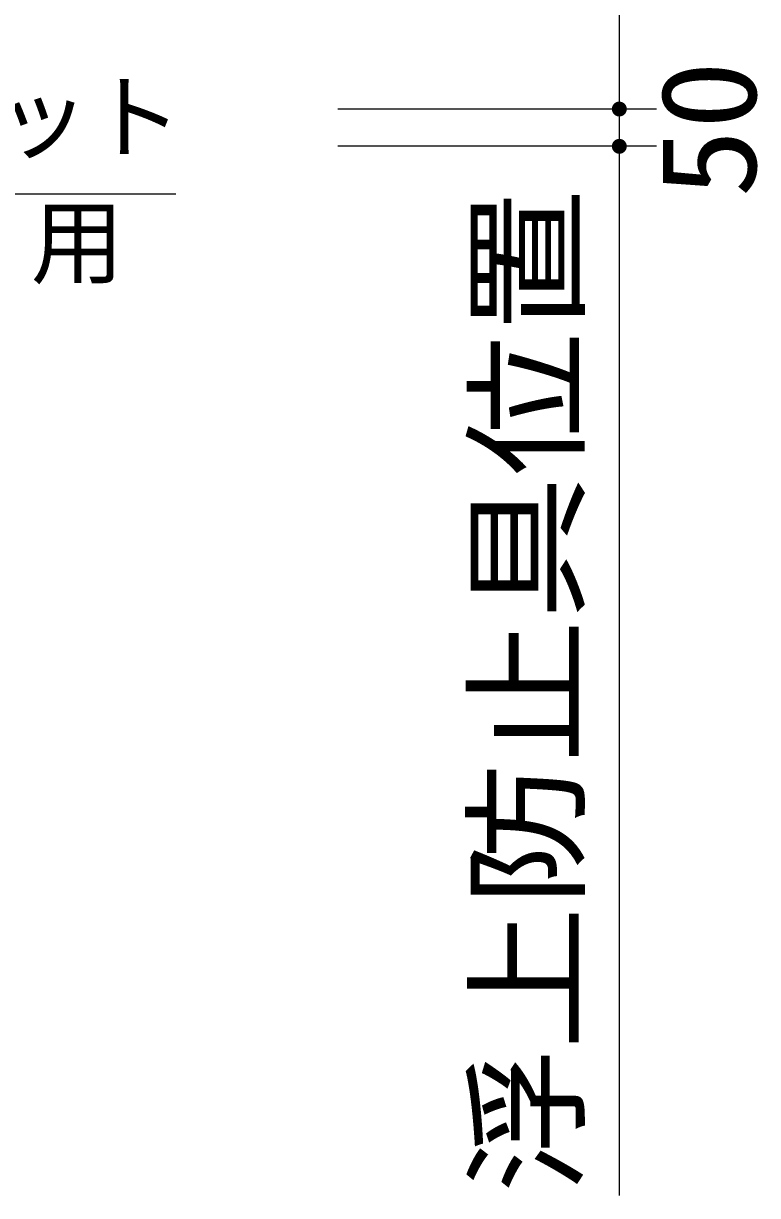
# Model space of a CAD drawing. Units: millimetres, scale not verified. Extents: x -14850 to 14850, y -10500 to 10500.
# Drawn here: x -5281 to -4295, y -1178 to 395 of the extents above; entities that cross this region are included whole.
import ezdxf
from ezdxf.enums import TextEntityAlignment as Align

# ---------------------------------------------------------------- set-up
doc = ezdxf.new("R2010")
doc.units = ezdxf.units.MM
doc.header["$LTSCALE"] = 50
doc.layers.add('0-0_空気管', color=3, linetype='Continuous', lineweight=25)
doc.layers.add('0-5_製作', color=5, linetype='Continuous', lineweight=25)
doc.styles.add('ＭＳ ゴシック', font='')
doc.styles.get('ＭＳ ゴシック').set_extended_font_data('MS Gothic')

msp = doc.modelspace()

# ---------------------------------------------------------------- linework, layer by layer
at = {"layer": '0-0_空気管'}
msp.add_line((-5829.57, 165.94), (-5076.54, 165.94), dxfattribs=at)
at = {"layer": '0-5_製作', "color": 2}
for p, q in [((-4480.92, 2379.94), (-4480.92, 279.94)), ((-4430.92, 279.94), (-4858.77, 279.94)), ((-4480.92, 279.94), (-4480.92, 229.94)), ((-4430.92, 229.94), (-4858.77, 229.94)), ((-4480.92, 229.94), (-4480.92, -1178.28))]:
    msp.add_line(p, q, dxfattribs=at)
at = {"layer": '0-5_製作'}
for points in [[(-4489.97, 284.2), (-4480.92, 279.94), (-4490.43, 283.03)], [(-4489.36, 285.3), (-4480.92, 279.94), (-4489.97, 284.2)], [(-4488.63, 286.31), (-4480.92, 279.94), (-4489.36, 285.3)], [(-4487.77, 287.23), (-4480.92, 279.94), (-4488.63, 286.31)], [(-4486.8, 288.03), (-4480.92, 279.94), (-4487.77, 287.23)], [(-4485.74, 288.7), (-4480.92, 279.94), (-4486.8, 288.03)], [(-4484.6, 289.24), (-4480.92, 279.94), (-4485.74, 288.7)], [(-4483.41, 289.63), (-4480.92, 279.94), (-4484.6, 289.24)], [(-4482.17, 289.86), (-4480.92, 279.94), (-4483.41, 289.63)], [(-4480.92, 289.94), (-4480.92, 279.94), (-4482.17, 289.86)], [(-4480.29, 289.92), (-4480.92, 279.94), (-4480.92, 289.94)], [(-4479.05, 289.76), (-4480.92, 279.94), (-4480.29, 289.92)], [(-4479.05, 289.76), (-4470.92, 279.94), (-4480.92, 279.94)], [(-4477.83, 289.45), (-4470.92, 279.94), (-4479.05, 289.76)], [(-4476.66, 288.99), (-4470.92, 279.94), (-4477.83, 289.45)], [(-4475.56, 288.38), (-4470.92, 279.94), (-4476.66, 288.99)], [(-4474.55, 287.65), (-4470.92, 279.94), (-4475.56, 288.38)], [(-4473.63, 286.79), (-4470.92, 279.94), (-4474.55, 287.65)], [(-4472.83, 285.82), (-4470.92, 279.94), (-4473.63, 286.79)], [(-4472.16, 284.76), (-4470.92, 279.94), (-4472.83, 285.82)], [(-4471.62, 283.62), (-4470.92, 279.94), (-4472.16, 284.76)], [(-4471.24, 282.43), (-4470.92, 279.94), (-4471.62, 283.62)], [(-4490.74, 281.81), (-4490.92, 279.94), (-4490.9, 280.57)], [(-4490.74, 281.81), (-4480.92, 279.94), (-4490.92, 279.94)], [(-4480.92, 279.94), (-4490.84, 278.69), (-4490.92, 279.94)], [(-4480.92, 279.94), (-4490.61, 277.45), (-4490.84, 278.69)], [(-4490.43, 283.03), (-4480.92, 279.94), (-4490.74, 281.81)], [(-4480.92, 279.94), (-4490.22, 276.26), (-4490.61, 277.45)], [(-4480.92, 279.94), (-4489.68, 275.12), (-4490.22, 276.26)], [(-4480.92, 279.94), (-4489.01, 274.06), (-4489.68, 275.12)], [(-4480.92, 279.94), (-4488.21, 273.09), (-4489.01, 274.06)], [(-4480.92, 279.94), (-4487.3, 272.23), (-4488.21, 273.09)], [(-4480.92, 279.94), (-4486.28, 271.5), (-4487.3, 272.23)], [(-4480.92, 279.94), (-4485.18, 270.89), (-4486.28, 271.5)], [(-4480.92, 279.94), (-4484.01, 270.43), (-4485.18, 270.89)], [(-4480.92, 279.94), (-4482.8, 270.12), (-4484.01, 270.43)], [(-4480.92, 279.94), (-4481.55, 269.96), (-4482.8, 270.12)], [(-4480.92, 279.94), (-4480.92, 269.94), (-4481.55, 269.96)], [(-4470.92, 279.94), (-4480.92, 269.94), (-4480.92, 279.94)], [(-4470.92, 279.94), (-4479.67, 270.02), (-4480.92, 269.94)], [(-4470.92, 279.94), (-4478.43, 270.25), (-4479.67, 270.02)], [(-4470.92, 279.94), (-4477.24, 270.64), (-4478.43, 270.25)], [(-4470.92, 279.94), (-4476.1, 271.18), (-4477.24, 270.64)], [(-4470.92, 279.94), (-4475.04, 271.85), (-4476.1, 271.18)], [(-4470.92, 279.94), (-4474.08, 272.65), (-4475.04, 271.85)], [(-4470.92, 279.94), (-4473.22, 273.57), (-4474.08, 272.65)], [(-4470.92, 279.94), (-4472.48, 274.58), (-4473.22, 273.57)], [(-4470.92, 279.94), (-4471.87, 275.68), (-4472.48, 274.58)], [(-4470.92, 279.94), (-4471.41, 276.85), (-4471.87, 275.68)], [(-4470.92, 279.94), (-4471.1, 278.07), (-4471.41, 276.85)], [(-4471, 281.19), (-4470.92, 279.94), (-4471.24, 282.43)], [(-4470.92, 279.94), (-4470.94, 279.31), (-4471.1, 278.07)], [(-4488.63, 236.31), (-4480.92, 229.94), (-4489.36, 235.3)], [(-4487.77, 237.23), (-4480.92, 229.94), (-4488.63, 236.31)], [(-4486.8, 238.03), (-4480.92, 229.94), (-4487.77, 237.23)], [(-4485.74, 238.7), (-4480.92, 229.94), (-4486.8, 238.03)], [(-4484.6, 239.24), (-4480.92, 229.94), (-4485.74, 238.7)], [(-4483.41, 239.63), (-4480.92, 229.94), (-4484.6, 239.24)], [(-4482.17, 239.86), (-4480.92, 229.94), (-4483.41, 239.63)], [(-4480.92, 239.94), (-4480.92, 229.94), (-4482.17, 239.86)], [(-4480.29, 239.92), (-4480.92, 229.94), (-4480.92, 239.94)], [(-4480.29, 239.92), (-4470.92, 229.94), (-4480.92, 229.94)], [(-4479.05, 239.76), (-4470.92, 229.94), (-4480.29, 239.92)], [(-4477.83, 239.45), (-4470.92, 229.94), (-4479.05, 239.76)], [(-4476.66, 238.99), (-4470.92, 229.94), (-4477.83, 239.45)], [(-4475.56, 238.38), (-4470.92, 229.94), (-4476.66, 238.99)], [(-4474.55, 237.65), (-4470.92, 229.94), (-4475.56, 238.38)], [(-4473.63, 236.79), (-4470.92, 229.94), (-4474.55, 237.65)], [(-4472.83, 235.82), (-4470.92, 229.94), (-4473.63, 236.79)], [(-4490.74, 231.81), (-4490.92, 229.94), (-4490.9, 230.57)], [(-4490.74, 231.81), (-4480.92, 229.94), (-4490.92, 229.94)], [(-4480.92, 229.94), (-4490.84, 228.69), (-4490.92, 229.94)], [(-4480.92, 229.94), (-4490.61, 227.45), (-4490.84, 228.69)], [(-4490.43, 233.03), (-4480.92, 229.94), (-4490.74, 231.81)], [(-4480.92, 229.94), (-4490.22, 226.26), (-4490.61, 227.45)], [(-4489.97, 234.2), (-4480.92, 229.94), (-4490.43, 233.03)], [(-4480.92, 229.94), (-4489.68, 225.12), (-4490.22, 226.26)], [(-4489.36, 235.3), (-4480.92, 229.94), (-4489.97, 234.2)], [(-4480.92, 229.94), (-4489.01, 224.06), (-4489.68, 225.12)], [(-4480.92, 229.94), (-4488.21, 223.09), (-4489.01, 224.06)], [(-4480.92, 229.94), (-4487.3, 222.23), (-4488.21, 223.09)], [(-4480.92, 229.94), (-4486.28, 221.5), (-4487.3, 222.23)], [(-4480.92, 229.94), (-4485.18, 220.89), (-4486.28, 221.5)], [(-4480.92, 229.94), (-4484.01, 220.43), (-4485.18, 220.89)], [(-4480.92, 229.94), (-4482.8, 220.12), (-4484.01, 220.43)], [(-4480.92, 229.94), (-4481.55, 219.96), (-4482.8, 220.12)], [(-4480.92, 229.94), (-4480.92, 219.94), (-4481.55, 219.96)], [(-4470.92, 229.94), (-4480.92, 219.94), (-4480.92, 229.94)], [(-4470.92, 229.94), (-4479.67, 220.02), (-4480.92, 219.94)], [(-4470.92, 229.94), (-4478.43, 220.25), (-4479.67, 220.02)], [(-4470.92, 229.94), (-4477.24, 220.64), (-4478.43, 220.25)], [(-4470.92, 229.94), (-4476.1, 221.18), (-4477.24, 220.64)], [(-4470.92, 229.94), (-4475.04, 221.85), (-4476.1, 221.18)], [(-4470.92, 229.94), (-4474.08, 222.65), (-4475.04, 221.85)], [(-4470.92, 229.94), (-4473.22, 223.57), (-4474.08, 222.65)], [(-4470.92, 229.94), (-4472.48, 224.58), (-4473.22, 223.57)], [(-4472.16, 234.76), (-4470.92, 229.94), (-4472.83, 235.82)], [(-4470.92, 229.94), (-4471.87, 225.68), (-4472.48, 224.58)], [(-4471.62, 233.62), (-4470.92, 229.94), (-4472.16, 234.76)], [(-4470.92, 229.94), (-4471.41, 226.85), (-4471.87, 225.68)], [(-4471.24, 232.43), (-4470.92, 229.94), (-4471.62, 233.62)], [(-4470.92, 229.94), (-4471.1, 228.07), (-4471.41, 226.85)], [(-4471, 231.19), (-4470.92, 229.94), (-4471.24, 232.43)], [(-4470.92, 229.94), (-4470.94, 229.31), (-4471.1, 228.07)]]:
    msp.add_solid(points, dxfattribs=at)

# ---------------------------------------------------------------- texts
at = {"layer": '0-0_空気管', "color": 4, "style": 'ＭＳ ゴシック'}
for s, p in [('\u3000電気ソケット\u3000', (-5944.36, 195.79)), ('\u3000ＰＦ３６用', (-5897.39, 27.77))]:
    msp.add_text(s, height=91.79, dxfattribs=at).set_placement(p, align=Align.BOTTOM_LEFT)
at = {"layer": '0-5_製作', "color": 4, "style": 'ＭＳ ゴシック'}
for s, height, width, p in [('50', 128.4, 1.05, (-4258.81, 161.19)), ('浮上防止具位置', 128.3, 1.1, (-4502.49, -1175.15))]:
    msp.add_text(s, height=height, rotation=90, dxfattribs=dict(at, width=width)).set_placement(p, align=Align.BOTTOM_LEFT)

doc.saveas('drawing.dxf')
